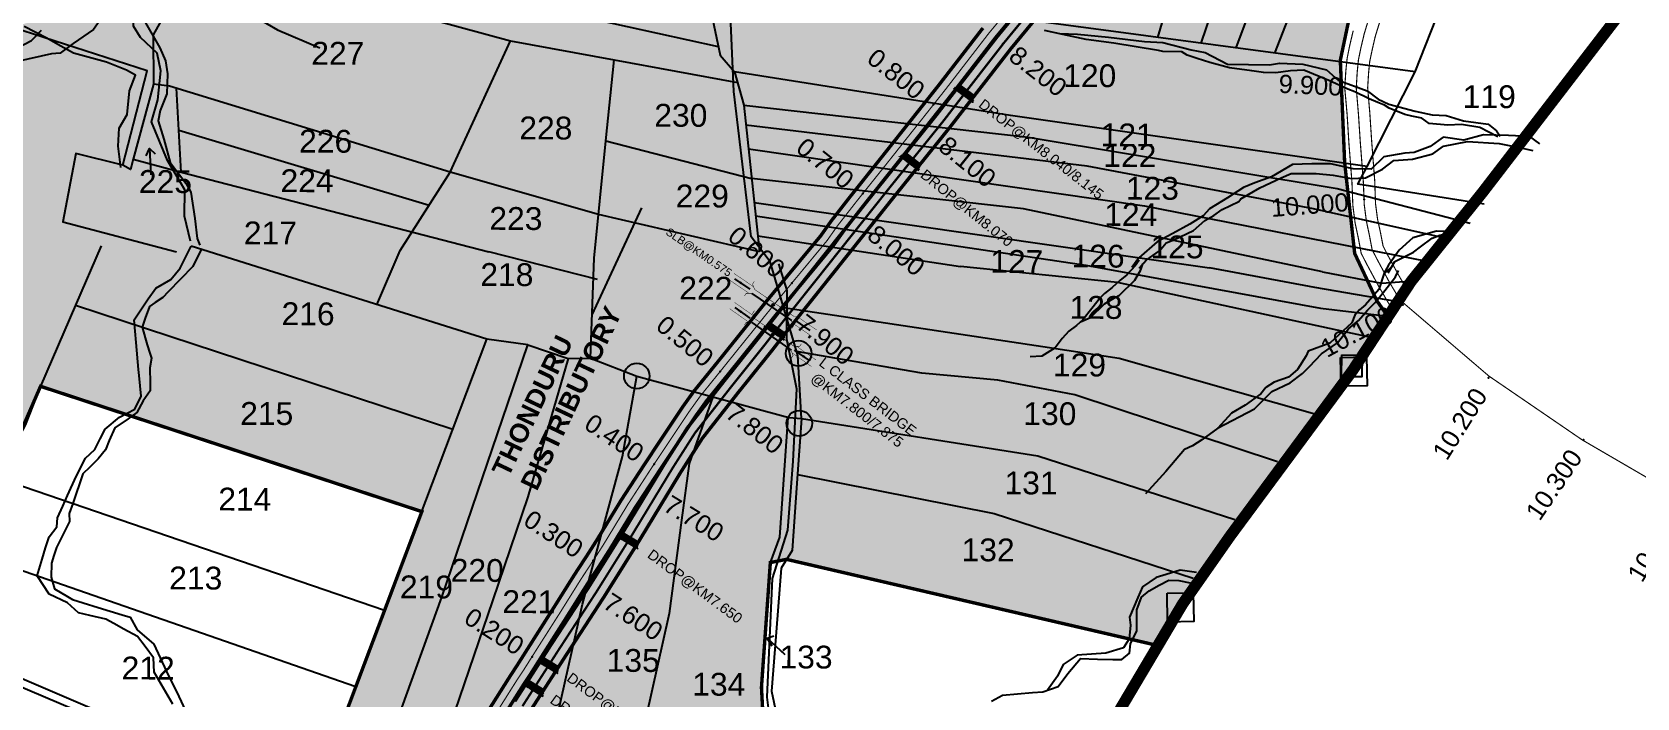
# Model space of a CAD drawing. Header units: inches. Extents: x 177544 to 239871, y 1610424 to 1630335.
# Drawn here: x 188749 to 190157, y 1619974 to 1620558 of the extents above; entities that cross this region are included whole.
import ezdxf
from ezdxf.enums import TextEntityAlignment as Align

# ---------------------------------------------------------------- set-up
doc = ezdxf.new("R2010")
doc.units = ezdxf.units.IN
doc.header["$MEASUREMENT"] = 0
for name, pattern in [('ACAD_ISO02W100', [15, 12, -3]), ('DASHED2', [0.375, 0.25, -0.125]), ('HIDDEN2', [0.1875, 0.125, -0.0625])]:
    doc.linetypes.add(name, pattern=pattern)
for name, color, linetype in [('BOUNDRY STONES', 240, 'Continuous'), ('CANAL1', 7, 'Continuous'), ('CHANAGE', 1, 'Continuous'), ('CS', 134, 'Continuous'), ('CSMark', 72, 'Continuous'), ('PLOT', 7, 'Continuous'), ('PLOT NO', 7, 'Continuous'), ('PLOTS NO', 7, 'Continuous'), ('POINT', 2, 'Continuous'), ('RE REMARKS', 7, 'Continuous'), ('ROADS', 1, 'Continuous'), ('STREAMS', 4, 'Continuous'), ('STRUCTURE', 5, 'Continuous'), ('text2', 7, 'Continuous'), ('VILLAGE BOUNADRY STONES', 1, 'Continuous'), ('VILLAGE BOUNDRY', 5, 'Continuous'), ('wua1', 3, 'Continuous')]:
    doc.layers.add(name, color=color, linetype=linetype)
doc.styles.get("Standard").update_dxf_attribs({"font": 'arial.ttf'})
doc.dimstyles.get("Standard").update_dxf_attribs({"dimtxt": 0.18, "dimasz": 0.18, "dimexe": 0.18, "dimexo": 0.0625, "dimgap": 0.09, "dimtad": 0, "dimtih": 1, "dimtoh": 1, "dimdec": 4, "dimzin": 0, "dimdsep": 46, "dimtxsty": 'Standard', "dimcen": 0.09, "dimadec": 0, "dimazin": 0, "dimtfac": 1, "dimtdec": 4, "dimtofl": 0, "dimtmove": 0, "dimatfit": 3, "dimfxl": 1, "dimtolj": 1, "dimtzin": 0, "dimarcsym": 0})

# ---------------------------------------------------------------- blocks, each defined once
blk = doc.blocks.new('DROP')
h = blk.add_hatch()
h.set_pattern_fill('ANSI31', color=1, scale=10, angle=45)
h.set_pattern_definition([(90, (-324.4107, -25.7687), (-1.25, 0), [])])
h.paths.add_polyline_path([(-9.9, -4.3), (-13.8, 4.1), (13.8, 4.1), (10.2, -4.3)])
at = {"layer": 'STRUCTURE', "color": 5, "const_width": 0.49}
blk.add_lwpolyline([(-9.9, -4.3), (-13.8, 4.1), (13.8, 4.1), (10.2, -4.3), (-9.9, -4.3)], dxfattribs=at)
at = {"layer": 'STRUCTURE', "color": 5}
blk.add_circle((0, 0), 1.33, dxfattribs=at)
blk = doc.blocks.new('SLB')
at = {"layer": 'STRUCTURE'}
h = blk.add_hatch(dxfattribs=at)
h.set_pattern_fill('DOTS', color=6, scale=20, angle=320.3722, style=0)
h.set_pattern_definition([(320.372247934, (-159.4327, -72.9564), (1.2786241598, 0.5641323054), [0, -1.25])])
h.paths.add_polyline_path([(769699.5, 1706871.1), (769699.5, 1706861.1), (769729.1, 1706861.1), (769732.1, 1706863.1), (769792.1, 1706863.1), (769795.1, 1706861.1), (769824.7, 1706861.1), (769824.7, 1706871.1), (769795.1, 1706871.1), (769792.1, 1706869.1), (769732.1, 1706869.1), (769729.1, 1706871.1)])
at = {"layer": 'STRUCTURE', "color": 6, "linetype": 'ACAD_ISO02W100', "ltscale": 0.5, "const_width": 0.5}
for points in [[(769699.5, 1706871.1), (769729.1, 1706871.1)], [(769699.5, 1706861.1), (769729.1, 1706861.1)], [(769795.1, 1706871.1), (769824.7, 1706871.1)], [(769795.1, 1706861.1), (769824.7, 1706861.1)]]:
    blk.add_lwpolyline(points, dxfattribs=at)
at = {"layer": 'STRUCTURE', "color": 6, "const_width": 0.628}
for points in [[(769726.1, 1706877.1), (769726.1, 1706873.1), (769732.1, 1706869.1), (769792.1, 1706869.1), (769798.1, 1706873.1), (769798.1, 1706877.1)], [(769726.1, 1706855.1), (769726.1, 1706859.1), (769732.1, 1706863.1), (769792.1, 1706863.1), (769798.1, 1706859.1), (769798.1, 1706855.1)]]:
    blk.add_lwpolyline(points, dxfattribs=at)
at = {"layer": 'STRUCTURE', "color": 6}
blk.add_lwpolyline([(769732.1, 1706863.1), (769792.1, 1706863.1)], dxfattribs=at)
blk.add_lwpolyline([(769732.1, 1706863.1), (769792.1, 1706863.1)], dxfattribs=at)
at = {"layer": 'STRUCTURE', "color": 0}
blk.add_circle((769762.1, 1706866.1), 1.24, dxfattribs=at)
for points in [[(769703.8, 1706866), (769726.7, 1706866)], [(769818.6, 1706865.8), (769795.7, 1706865.8)]]:
    blk.add_leader(points, dimstyle='Standard', override={"dimasz": 10, "dimgap": 0.09, "dimtad": 0}, dxfattribs=at)

msp = doc.modelspace()

# ---------------------------------------------------------------- hatches: boundary and pattern name
at = {"layer": 'PLOTS NO', "true_color": 0x7aafdf}
h = msp.add_hatch(dxfattribs=at)
h.set_pattern_fill('ANSI31', color=143)
h.set_pattern_definition([(45, (0, 0), (-0.088388347648, 0.088388347648), [])])
h.paths.add_polyline_path([(189731.9, 1620021.3), (189410.8, 1620095.8), (189396.6, 1620093), (189388.8, 1619983.5), (189394.6, 1619875.6), (189388.7, 1619741.8), (189261.2, 1619783.3), (189244.2, 1619784.6), (189201.1, 1619799.5), (189175.8, 1619808.3), (189161.2, 1619805.9), (189103.2, 1619825.3), (189081, 1619834.3), (189034.3, 1619857.9), (188995.5, 1619885.1), (189032.7, 1619984), (189058, 1620051.1), (189090.7, 1620137.7), (188756, 1620247.6), (188720.7, 1620166.6), (188694.1, 1620101.6), (188622.9, 1620119.8), (188612, 1620108.6), (188580, 1620051.4), (188524.6, 1620101.6), (188544.5, 1620161), (188555, 1620190.6), (188576, 1620226.8), (188597.7, 1620273.1), (188651.9, 1620397), (188731.6, 1620562.4), (188740.4, 1620565.2), (188794, 1620582.3), (188893.8, 1620625.5), (188933.5, 1620642.6), (188968, 1620650.5), (189027.1, 1620656), (189048.2, 1620686), (189059.5, 1620723.4), (189066.2, 1620745.3), (189083.1, 1620787.4), (189109.2, 1620784.4), (189135, 1620777.4), (189156.9, 1620858.6), (189168.5, 1620901.5), (189200.3, 1620901.7), (189206.1, 1620932.1), (189226, 1620991.3), (189233.1, 1621020.2), (189247.2, 1621055.3), (189271.6, 1621115.8), (189284.5, 1621153.6), (189297.4, 1621191.4), (189301.1, 1621230), (189324.6, 1621381.9), (189333.1, 1621467), (189357.8, 1621534.7), (189425.6, 1621612.9), (189391.5, 1621645.2), (189434.3, 1621790.9), (189442.1, 1621788.6), (189460.9, 1621852.7), (189419.9, 1621866.2), (189419.7, 1621895.8), (189426.5, 1621922.9), (189430.2, 1621950.8), (189431.5, 1621961.4), (189433.7, 1621978.3), (189434.6, 1622015.9), (189444.5, 1622011.8), (189512.4, 1621977.8), (189560.2, 1621947), (189593.3, 1621930.5), (189621.5, 1621916.6), (189639.2, 1621907.8), (189646.8, 1621904.7), (189675.8, 1621892.9), (189694.9, 1621880.6), (189725, 1621861.2), (189803.5, 1621811.3), (189813.6, 1621805.9), (189860.5, 1621780.4), (189888.8, 1621758.7), (189922.7, 1621740.5), (189925.5, 1621746.3), (190016, 1621689.1), (190066.5, 1621659.4), (190112.5, 1621625.9), (190155.8, 1621599.5), (190201.8, 1621551.8), (190254.4, 1621504.2), (190310.6, 1621479.7), (190329, 1621471.7), (190340.5, 1621466.6), (190371, 1621453.7), (190478.9, 1621411.6), (190525, 1621390.7), (190544, 1621382.7), (190562.7, 1621375), (190582.8, 1621366.7), (190609.9, 1621350.8), (190615.2, 1621347.7), (190643.7, 1621337.8), (190664.6, 1621324.7), (190563.2, 1621161.6), (190520.1, 1621084.6), (190324.7, 1621000.4), (190062.8, 1620864.5), (190072.8, 1620838.3), (190057.2, 1620782), (190049.3, 1620758), (189949.6, 1620638.3), (189918.9, 1620600), (189906.4, 1620578.7), (189896.9, 1620533.6), (189900.7, 1620443.8), (189909.5, 1620364.2), (189928.9, 1620322.8), (189938.5, 1620309), (189907.7, 1620261.5), (189800.2, 1620116.3), (189736.7, 1620020)])
h.paths.add_polyline_path([(189353.4, 1621021.1), (189510.8, 1621021.1), (189510.8, 1621083.1), (189353.4, 1621083.1)], flags=24)

# ---------------------------------------------------------------- linework, layer by layer
at = {"layer": 'BOUNDRY STONES'}
msp.add_lwpolyline([(189898.1, 1620275.1), (189916.2, 1620274.8), (189915.9, 1620255.8), (189897.8, 1620256)], close=True, dxfattribs=at)
for centre in [(189421.4, 1620276.5), (189279.4, 1620256.6), (189422, 1620215.2)]:
    msp.add_circle(centre, 11.2, dxfattribs=at)
at = {"layer": 'CANAL1', "color": 200}
for points, const_width in [([(189172.3, 1619971.3), (189203.7, 1620020.3), (189237.2, 1620071.5), (189267.6, 1620120.1), (189304, 1620180.1), (189323.9, 1620211.3), (189356, 1620252.2), (189385.4, 1620289), (189397.4, 1620304.3), (189434.9, 1620351.4), (189493.1, 1620424.4), (189541.9, 1620485), (189561.3, 1620510), (189595.1, 1620553.6), (189638.6, 1620606.4)], 3), ([(189185.7, 1619962.6), (189217.2, 1620011.6), (189250.6, 1620062.9), (189281.2, 1620111.7), (189317.6, 1620171.7), (189336.9, 1620202), (189368.5, 1620242.3), (189398, 1620279), (189409.9, 1620294.4), (189447.5, 1620341.5), (189505.6, 1620414.4), (189554.4, 1620475.1), (189573.9, 1620500.2), (189607.6, 1620543.6), (189651, 1620596.2)], 3), ([(189162.3, 1619958), (189179.7, 1619985.5), (189186.2, 1619995.3), (189198.5, 1620014.8), (189218.2, 1620045.8), (189236.2, 1620074.5), (189248.4, 1620093), (189255.7, 1620104.5), (189277.5, 1620140.4), (189298.9, 1620173.1), (189330.9, 1620221.3), (189340.6, 1620234.8), (189360.8, 1620259.6), (189406, 1620315.8), (189451.8, 1620371), (189461.3, 1620384.3), (189477.3, 1620404.8), (189507.8, 1620443.1), (189555.6, 1620503.4), (189594.1, 1620553.2), (189618.6, 1620582.7)], 3), ([(189150.5, 1619965.4), (189168, 1619993.1), (189174.4, 1620002.9), (189186.7, 1620022.3), (189206.4, 1620053.3), (189224.5, 1620082.1), (189236.6, 1620100.6), (189243.8, 1620111.9), (189265.7, 1620147.8), (189287.2, 1620180.8), (189319.4, 1620229.2), (189329.5, 1620243.3), (189349.9, 1620268.4), (189395.2, 1620324.7), (189440.7, 1620379.5), (189450, 1620392.6), (189466.3, 1620413.5), (189496.9, 1620451.9), (189544.6, 1620512), (189583.2, 1620561.9)], 3), ([(189931.5, 1620567.3), (189927.5, 1620554.3), (189924.8, 1620542.5), (189922.7, 1620532.5), (189921.7, 1620522.4), (189920.9, 1620509.4), (189922.8, 1620487.2), (189924.4, 1620462.8), (189927.1, 1620427.8), (189927.8, 1620407.7), (189929.6, 1620394.1), (189932.2, 1620382.2), (189934.4, 1620370.8), (189937.5, 1620364.5), (189948.3, 1620344.7), (189954.9, 1620333.3)], 1), ([(189908.2, 1620559.5), (189905.2, 1620546.8), (189902.9, 1620535.5), (189901.7, 1620523.9), (189900.8, 1620509.2), (189902.9, 1620485.7), (189904.4, 1620461.4), (189907.1, 1620426.7), (189907.9, 1620406.1), (189909.9, 1620390.7), (189912.6, 1620378.2), (189915.2, 1620364.3), (189919.8, 1620355.3), (189930.8, 1620334.9), (189941, 1620317.5), (189942.7, 1620314.7)], 1)]:
    msp.add_lwpolyline(points, dxfattribs=dict(at, const_width=const_width))
at = {"layer": 'CANAL1', "color": 3, "linetype": 'HIDDEN2', "ltscale": 4, "true_color": 0x00ff00, "const_width": 2}
msp.add_lwpolyline([(189179, 1619967), (189210.5, 1620016), (189243.9, 1620067.2), (189274.4, 1620115.9), (189310.8, 1620175.9), (189330.4, 1620206.6), (189362.3, 1620247.3), (189391.7, 1620284), (189403.7, 1620299.4), (189441.2, 1620346.4), (189499.3, 1620419.4), (189548.2, 1620480), (189567.6, 1620505.1), (189601.4, 1620548.6), (189644.8, 1620601.3)], dxfattribs=at)
at = {"layer": 'CANAL1', "color": 1, "linetype": 'HIDDEN2', "ltscale": 4, "const_width": 1}
for points in [[(189156.4, 1619961.7), (189173.8, 1619989.3), (189180.3, 1619999.1), (189192.6, 1620018.6), (189212.3, 1620049.5), (189230.3, 1620078.3), (189242.5, 1620096.8), (189249.8, 1620108.2), (189271.6, 1620144.1), (189293, 1620177), (189325.2, 1620225.2), (189335.1, 1620239), (189355.3, 1620264), (189400.6, 1620320.2), (189446.3, 1620375.3), (189455.6, 1620388.5), (189471.8, 1620409.2), (189502.4, 1620447.5), (189550.1, 1620507.7), (189588.6, 1620557.6), (189613.3, 1620587.2)], [(189922, 1620570.5), (189917.9, 1620556.9), (189915, 1620544.7), (189912.8, 1620534), (189911.7, 1620523.1), (189910.9, 1620509.3), (189912.8, 1620486.5), (189914.4, 1620462.1), (189917.1, 1620427.2), (189917.9, 1620406.9), (189919.8, 1620392.4), (189922.4, 1620380.2), (189924.8, 1620367.6), (189928.7, 1620359.9), (189939.5, 1620339.8), (189948.8, 1620324)], [(190155.4, 1619348.3), (190183.6, 1619429.9), (190212.7, 1619526.2), (190240.7, 1619620.9), (190266.4, 1619718.3), (190290.4, 1619816.6), (190311.5, 1619910.8), (190325.3, 1620009.4), (190323.8, 1620059.1), (190281.5, 1620098.7), (190196, 1620150.1), (190109.2, 1620200.6), (190027.3, 1620256.6), (189948.2, 1620324.2)]]:
    msp.add_lwpolyline(points, dxfattribs=at)
at = {"layer": 'CS', "color": 3}
for p in [(189539.9, 1620494.8), (189477.7, 1620416.6), (189415.5, 1620338.2), (189352.6, 1620260.6), (189294.5, 1620179.2), (189241.1, 1620094.7), (189187.4, 1620010.3)]:
    msp.add_point(p, dxfattribs=at)
at = {"layer": 'PLOT'}
for points in [[(189774.7, 1620548.6), (189881.9, 1620863.6), (189923.8, 1621004.1)], [(189954.4, 1620970.2), (189861.5, 1620694.9), (189805.2, 1620544.5)], [(189839.3, 1620539.9), (189930.4, 1620773.3), (189980.4, 1620943.7)], [(189736.8, 1620553.6), (189784, 1620713.7), (189798.7, 1620737), (189842, 1620883.2)], [(189962.6, 1620523.5), (189985.8, 1620582), (190007.9, 1620636.2), (190057.2, 1620782), (190072.8, 1620838.3)], [(189135, 1620777.4), (189328.4, 1620744.8), (189339.6, 1620677.8), (189334.6, 1620639.7), (189348.6, 1620611), (189340.5, 1620595.1), (189352.6, 1620538.1), (189365.2, 1620523.5), (189373.3, 1620494.2), (189387, 1620365.5)], [(189351.1, 1620545.4), (189138.2, 1620592.5), (188933.5, 1620642.6)], [(188893.8, 1620625.5), (188855, 1620556), (188855.3, 1620512.6)], [(188893.8, 1620625.5), (189168.5, 1620550.8)], [(189920.6, 1620440.4), (189962.6, 1620523.5), (189667.2, 1620562.9), (189489, 1620586.8), (189348.6, 1620611)], [(188837.4, 1620446.9), (188835, 1620437.9), (188828.1, 1620441.6), (188849.6, 1620524.2), (188731.6, 1620562.3)], [(189071.7, 1620366.6), (189115.7, 1620435.5), (189168.5, 1620550.8), (189259.5, 1620534.1)], [(189241.9, 1620359.9), (189252.3, 1620463), (189259.5, 1620534.1), (189367.8, 1620514.1)], [(190023.3, 1620407.3), (189912.2, 1620424.9), (189920.6, 1620440.4), (189607.3, 1620485.3), (189365.2, 1620523.5)], [(189387, 1620365.5), (189245.8, 1620398.4), (189115.7, 1620435.5), (188869.1, 1620511), (188855.3, 1620512.6), (188837.4, 1620446.9), (188879.4, 1620435.4), (188875.3, 1620509.1)], [(189373.3, 1620494.2), (189622.8, 1620466.1), (189894.1, 1620421), (190010.9, 1620390.8)], [(188877.3, 1620472.3), (189097.1, 1620406.4)], [(189986.3, 1620378), (189873.3, 1620403.4), (189674.7, 1620440.6), (189375.1, 1620476.6)], [(188828.1, 1620441.6), (188786.9, 1620451.9), (188775.6, 1620392), (188875.3, 1620365.6)], [(189252.3, 1620463), (189380.1, 1620429.8)], [(189377.3, 1620456), (189725.1, 1620406), (189972.8, 1620357.4)], [(188879.4, 1620435.4), (189149.4, 1620365.5)], [(189881.2, 1620348.1), (189618.7, 1620403.4), (189380.1, 1620429.8)], [(189382.4, 1620408.8), (189782, 1620351.5)], [(189383.6, 1620397.2), (189673.6, 1620353.9)], [(189385.5, 1620379.5), (189563.4, 1620352.8)], [(188809.1, 1620370.9), (188786.6, 1620318.7), (188756, 1620247.6), (188742.4, 1620213.6), (188731.2, 1620192.1), (188720.7, 1620166.6), (188694.1, 1620101.6), (188622.9, 1620119.8), (188612, 1620108.6), (188580, 1620051.4), (188524.6, 1620101.6)], [(188995.5, 1619885.1), (189032.7, 1619984), (189094.1, 1620147), (189147.7, 1620289.1), (188888.2, 1620370.4)], [(189051.3, 1620319.2), (189071.7, 1620366.6)], [(189244.8, 1620341.2), (189149.4, 1620365.5)], [(189183.8, 1620284), (189219, 1620272), (189238.8, 1620272.4), (189279.4, 1620256.6), (189412.9, 1620220.2), (189423.8, 1620219.4), (189420.6, 1620274.7), (189395.8, 1620358.9)], [(189238.8, 1620272.4), (189241.9, 1620359.9)], [(189925, 1620290.1), (189701.3, 1620338.7), (189563.4, 1620352.8)], [(189673.6, 1620353.9), (189879.6, 1620316.2), (189938.5, 1620309)], [(189947.6, 1620321.7), (189874.5, 1620334.3), (189782, 1620351.5)], [(189881.2, 1620348.1), (189932.9, 1620338.2), (189960.7, 1620340)], [(188786.6, 1620318.7), (189117.9, 1620210)], [(189408.2, 1620316.8), (189635.9, 1620282.4), (189702.7, 1620272.3), (189874.6, 1620223.6)], [(189034.3, 1619857.9), (189108.2, 1620062.7), (189183.8, 1620284), (189147.7, 1620289.1)], [(189219, 1620272), (189183.8, 1620150.5), (189152.7, 1620059.5), (189111.5, 1619938.7), (189081, 1619834.3)], [(189841.9, 1620181.4), (189664, 1620240.2), (189596.2, 1620253), (189529.5, 1620259.1), (189461.7, 1620270.9), (189419.5, 1620278.2)], [(189175.8, 1619808.3), (189200.6, 1619918.6), (189231.7, 1620056.4), (189266.8, 1620186), (189279.4, 1620256.6)], [(189090.7, 1620137.7), (188756, 1620247.6)], [(189346.1, 1620238.4), (189325.2, 1620179.9), (189318.6, 1620130.2), (189307.9, 1620048.4), (189287.3, 1619956.8), (189274, 1619841.2), (189261.2, 1619783.3)], [(189388.7, 1619741.8), (189394.6, 1619875.6), (189388.8, 1619983.5), (189394.5, 1620062.7), (189396.6, 1620093), (189405, 1620115.2), (189412.3, 1620220.2)], [(189423.8, 1620219.4), (189419.8, 1620162.5), (189415.7, 1620103.7), (189406, 1620088), (189400.4, 1620016.9), (189397.5, 1619980.1), (189409.3, 1619925), (189405.6, 1619818.9), (189401.1, 1619737.8)], [(189423.8, 1620219.4), (189631.5, 1620186.7), (189804.3, 1620130.8)], [(189420.3, 1620170.1), (189593.2, 1620136.1), (189767.8, 1620079.4)], [(188720.7, 1620166.6), (189058, 1620051.1)], [(189032.7, 1619984), (188694.1, 1620101.6)], [(189410.8, 1620095.8), (189731.9, 1620021.3)], [(188580, 1620051.4), (188646, 1620023.4), (188774.2, 1619969.1), (188959.4, 1619890.5), (188987.1, 1619886.3), (188995.5, 1619885.1), (189012.2, 1619869), (189090.7, 1619829.4), (189161.2, 1619806), (189175.8, 1619808.3), (189244.2, 1619784.6), (189261.2, 1619783.3), (189409.7, 1619735), (189593.8, 1619676.8), (189604.2, 1619678.4), (189633.2, 1619663.8), (189662.9, 1619734.8), (189698.3, 1619831.2)]]:
    msp.add_lwpolyline(points, dxfattribs=at)
at = {"layer": 'PLOT NO'}
for points in [[(188848.6, 1620449.8), (188851.6, 1620456.3), (188856.7, 1620451.5)], [(188851.6, 1620456.3), (188852.9, 1620433)], [(189398.1, 1620019.7), (189393.7, 1620026.7), (189399.7, 1620028.6)], [(189393.7, 1620026.7), (189409.4, 1620012.4)]]:
    msp.add_lwpolyline(points, dxfattribs=at)
at = {"layer": 'POINT'}
msp.add_point((189399, 1620319, 80), dxfattribs=at)
at = {"layer": 'ROADS'}
for points in [[(189396.3, 1620356.7), (189379.7, 1620378.6), (189364.5, 1620506.3), (189361.4, 1620579.5), (189358.4, 1620651.4), (189340.3, 1620766.2), (189334.3, 1620863.7), (189329.1, 1620941.3), (189314.4, 1620959.8), (189322.1, 1621032.2), (189334.4, 1621147.1), (189320.4, 1621253.5), (189292.8, 1621323.3), (189284.1, 1621345.4), (189286, 1621377.6), (189295.1, 1621404.1), (189290.7, 1621451.6), (189288, 1621480), (189304.2, 1621514.9), (189308.4, 1621565.6), (189311.9, 1621609.1), (189315.3, 1621641.7), (189298.4, 1621717.6), (189288.6, 1621743.5)], [(189403.9, 1620355.1), (189411.2, 1620331.5), (189410.9, 1620289.2), (189419.5, 1620245.5), (189416.4, 1620182), (189411.7, 1620121.5), (189398.2, 1620079), (189393.4, 1619975), (189400.4, 1619918.7)], [(188676.7, 1620018.2), (188843.8, 1619946.8)]]:
    msp.add_lwpolyline(points, dxfattribs=at)
at = {"layer": 'STREAMS', "color": 4}
for points in [[(188881.9, 1620620), (188888.5, 1620608), (188916.8, 1620605.2), (188928.1, 1620594.2), (188936.9, 1620576.1), (188964.1, 1620560.2), (189001.3, 1620544.5)], [(188887.7, 1620374.8), (188882.4, 1620396.9), (188882.8, 1620420), (188867.5, 1620445.6), (188853.3, 1620479.5), (188859.1, 1620498.8), (188861.5, 1620524.3), (188858.5, 1620539.9), (188843.6, 1620553.6), (188837.7, 1620563.5), (188838, 1620579.3), (188836, 1620586.6), (188819.3, 1620582.6), (188811.1, 1620572.7), (188802.6, 1620560.6), (188784.6, 1620548.3), (188773.2, 1620539.9), (188765.6, 1620539.3), (188735.7, 1620532.4), (188715.7, 1620530.6)], [(188826.6, 1620439.4), (188824, 1620458.3), (188824.9, 1620474.1), (188831.9, 1620486.1), (188834.1, 1620506.7), (188839.3, 1620520.6), (188831.4, 1620525), (188814, 1620532), (188784.9, 1620539.9), (188771.1, 1620547.5), (188761.5, 1620553.1), (188741.6, 1620563.3)], [(188845.9, 1620570.5), (188860.6, 1620544.5), (188865.7, 1620533), (188867.3, 1620521.6), (188867, 1620504.1), (188861, 1620489.5), (188859.3, 1620480.4), (188864.2, 1620464.3), (188869.9, 1620443.9), (188883.6, 1620425.7), (188888, 1620418), (188891.3, 1620394.8), (188893.6, 1620377.3), (188895.8, 1620371.5)], [(188720.3, 1620541), (188735.9, 1620544.6), (188748, 1620550.9), (188756.9, 1620560.1)]]:
    msp.add_lwpolyline(points, dxfattribs=at)
at = {"layer": 'STREAMS'}
for points in [[(190035.1, 1620466.4), (190019.5, 1620474.5), (190003.2, 1620477.2), (189991.4, 1620476.6), (189974.8, 1620478.2), (189968.3, 1620482.8), (189959.8, 1620484.5), (189953.5, 1620486), (189939.7, 1620491.5), (189935.6, 1620494.3), (189929.9, 1620496.7), (189922.3, 1620499.9), (189909.7, 1620505.8), (189903.6, 1620508.4), (189886.8, 1620516), (189864.9, 1620524.8), (189853.3, 1620524.2), (189840.4, 1620522.6), (189829.4, 1620523), (189819.3, 1620524.3), (189799.7, 1620526.9), (189782.4, 1620531.8), (189771.1, 1620535.2), (189762.6, 1620538), (189757.7, 1620541), (189741.1, 1620541.4), (189737.2, 1620542.3), (189698.1, 1620548.7), (189673.9, 1620551.7), (189653.3, 1620556.2), (189637.2, 1620559.7)], [(189650.6, 1620557.2), (189666.1, 1620556.5), (189693.3, 1620553.8), (189725.1, 1620550.2), (189741, 1620549.1), (189766.1, 1620542.9), (189778.2, 1620540.4), (189798, 1620530.1), (189816.3, 1620529.8), (189834.7, 1620529.6), (189843.6, 1620531.1), (189863.9, 1620530.3), (189884.8, 1620525.2), (189895.1, 1620516.2), (189920.5, 1620506.7), (189930.2, 1620499.6), (189939.5, 1620495.2), (189962.6, 1620489), (189977.6, 1620485.7), (189989.8, 1620485.3), (190005, 1620480.6), (190026.8, 1620477.6), (190034, 1620471.6), (190037.2, 1620467.1)], [(190072, 1620460.2), (190063.3, 1620466.8), (190044.4, 1620467.6), (190022.7, 1620468.2), (190005.2, 1620463.4), (189987.2, 1620466.1), (189975.7, 1620458.1), (189961.7, 1620452.8), (189953.4, 1620452.1), (189935.1, 1620448.8), (189923.9, 1620438.2), (189908.2, 1620438.3), (189888.2, 1620442.7), (189872, 1620442.8), (189854.9, 1620442.3), (189836.6, 1620431.5), (189822, 1620426.2), (189812, 1620421.9), (189797.9, 1620413), (189782.1, 1620403.4), (189776.6, 1620397.1), (189764.7, 1620389.9), (189749.8, 1620381.7), (189736, 1620374.3), (189720.1, 1620360.2), (189713.9, 1620351.7)], [(189720.4, 1620351.2), (189726.5, 1620358.3), (189738.1, 1620366.4), (189744, 1620373.5), (189750.7, 1620376), (189767.9, 1620384.4), (189778, 1620393), (189785.9, 1620397.4), (189793.1, 1620402.7), (189807.7, 1620409.6), (189809.6, 1620412), (189826.3, 1620421.7), (189844.9, 1620430.5), (189853.7, 1620434.2), (189875.6, 1620434.2), (189890.7, 1620432.8), (189906.8, 1620430), (189919, 1620430.4), (189933.9, 1620438.1), (189943.8, 1620445.8), (189960.3, 1620446.9), (189978.2, 1620451.5), (189987.5, 1620458.3), (190008.5, 1620462.4), (190036.2, 1620460.6), (190058.1, 1620456.3), (190065.9, 1620454.4)], [(189992.9, 1620383.4), (189981.4, 1620383.8), (189960.5, 1620377.8), (189948.5, 1620366.9), (189939.1, 1620353.9), (189935, 1620346.5)], [(189938.8, 1620347), (189944.8, 1620357.1), (189961.1, 1620365.2), (189967.4, 1620370), (189977.5, 1620377.5), (189984.2, 1620380.2), (189991.7, 1620381.7)], [(188872, 1619968.7), (188855.7, 1619996.7), (188855.2, 1620009.3), (188847.7, 1620019.3), (188841.1, 1620028), (188829.1, 1620034.6), (188820.2, 1620039.5), (188813.2, 1620043.4), (188799.2, 1620046.5), (188789.4, 1620048.8), (188779.8, 1620057.7), (188763.7, 1620065.3), (188752.9, 1620081.2), (188757.5, 1620096), (188760.5, 1620105.8), (188763.5, 1620115.5), (188770.4, 1620124.2), (188770.8, 1620132.1), (188775.5, 1620142.6), (188779.7, 1620151.8), (188787.3, 1620168.5), (188795.5, 1620184.5), (188803.6, 1620192.3), (188808.3, 1620201.4), (188812.8, 1620210.1), (188825.4, 1620220.4), (188838.8, 1620227.6), (188844.2, 1620239), (188842.5, 1620257), (188842, 1620262.2), (188839.9, 1620286.1), (188838.1, 1620305.9), (188850.6, 1620324.3), (188857.1, 1620333.8), (188870.4, 1620341.3), (188878.5, 1620351.2), (188888.2, 1620370.4)], [(188897.1, 1620367.6), (188889.7, 1620352.8), (188868, 1620330.4), (188863.4, 1620325.6), (188856.7, 1620321.1), (188851.6, 1620317.6), (188847.7, 1620307.4), (188845.1, 1620299.5), (188849.7, 1620284.1), (188851.9, 1620276.7), (188853.3, 1620272.2), (188852, 1620263.7), (188852.1, 1620250.3), (188852.1, 1620243.6), (188846, 1620234.8), (188840.5, 1620224.5), (188832.8, 1620219.2), (188821.2, 1620211.3), (188816.1, 1620200), (188813.1, 1620192), (188806.6, 1620183.9), (188799.2, 1620176.7), (188793.1, 1620170.7), (188784.3, 1620144.8), (188781.2, 1620136), (188781.5, 1620129.1), (188775.1, 1620116.2), (188770, 1620106.2), (188767.7, 1620099.1), (188765.6, 1620092.6), (188765.4, 1620080.3), (188768.2, 1620069.8), (188779.7, 1620063.1), (188784.1, 1620060.6), (188793.5, 1620057.7), (188806.5, 1620053.7), (188827.7, 1620047.2), (188834.7, 1620045.1), (188840.8, 1620034.1), (188855.4, 1620021.3), (188861.1, 1620009.3), (188866.7, 1619997.5), (188877.3, 1619975.4), (188883.3, 1619962.8)], [(189720.2, 1620358.2), (189716.7, 1620353.2), (189709.4, 1620345.3), (189703.5, 1620340.5), (189696.7, 1620334.3), (189689.9, 1620329), (189686.3, 1620325.6), (189678.7, 1620315.8), (189670.8, 1620305.8), (189665.3, 1620301), (189658.7, 1620295.9), (189652.8, 1620289.4), (189646.6, 1620281.3), (189634.9, 1620274), (189624.6, 1620273.6)], [(189668.9, 1620304.2), (189677.5, 1620308), (189690, 1620319.9), (189698.6, 1620325.2), (189703, 1620327.6), (189716.6, 1620340.8), (189721.7, 1620349.9), (189723.5, 1620355.1)], [(189943, 1620353.6), (189935.1, 1620346), (189930.8, 1620332.4), (189919.1, 1620319.2), (189913.8, 1620314.7), (189909.5, 1620310), (189907, 1620303.3), (189887.6, 1620285.3), (189868.7, 1620278.5), (189866.8, 1620274.3), (189859.4, 1620262.2), (189851.4, 1620255.7), (189838.8, 1620251.3), (189831.5, 1620246.5), (189827.2, 1620241.1), (189813.3, 1620231.2), (189801.4, 1620224.1), (189789.3, 1620211), (189775.2, 1620200.5), (189767.2, 1620195.5), (189760.2, 1620192.2), (189743.8, 1620173), (189725.9, 1620153.4)], [(189789, 1620211), (189821.5, 1620227.9), (189836.8, 1620242.9), (189852.8, 1620250.6), (189863.8, 1620258.7), (189869.7, 1620265), (189880.5, 1620276), (189894.3, 1620285.6), (189904.2, 1620297.9), (189912.8, 1620305.4), (189920.8, 1620314.4), (189927.6, 1620321), (189935.9, 1620331.6), (189945.2, 1620343.6), (189948, 1620349.3)], [(189770.8, 1620084.3), (189756.2, 1620086.3), (189744, 1620082.6), (189735.2, 1620079.8), (189723.2, 1620071.8), (189719.2, 1620062.4), (189711.8, 1620045), (189712.6, 1620038.1), (189711.6, 1620026), (189706.7, 1620018.2), (189691.1, 1620013.4), (189665.9, 1620011.8), (189653.5, 1620003.6), (189648.6, 1619993.3), (189640, 1619981.1)], [(189590.8, 1619971.4), (189600.5, 1619976.7), (189626.6, 1619978.9), (189635.8, 1619979.6), (189649.1, 1619984.2), (189657.6, 1619995.7), (189668.8, 1620008.7), (189683.9, 1620008.3), (189697.3, 1620008), (189705, 1620007.9), (189711.8, 1620013.4), (189712.8, 1620021.6), (189718.3, 1620033), (189718.3, 1620051.4), (189722.3, 1620062.7), (189729.1, 1620068.2), (189738, 1620073.1), (189746.3, 1620077.6), (189755.2, 1620077.2), (189765.1, 1620075.1)]]:
    msp.add_lwpolyline(points, dxfattribs=at)
at = {"layer": 'text2', "color": 2, "linetype": 'Continuous'}
for p in [(189600.8, 1620547.9), (189567.6, 1620505.1, 1), (189539.3, 1620469), (189520.2, 1620445.3, 1), (189476.7, 1620391), (189414.4, 1620312.8), (189401.4, 1620296.5, 2), (189398.8, 1620293.1, 2), (189352.2, 1620234.5), (189296.2, 1620151.8), (189272.5, 1620112.8, 1), (189243.6, 1620066.8), (189202.4, 1620003.4, 1), (189189.2, 1619982.8), (189189.5, 1619983.3, 1)]:
    msp.add_point(p, dxfattribs=at)
at = {"layer": 'text2', "color": 3}
for p in [(189911, 1620511), (189917.7, 1620411.4), (189951.7, 1620319.2), (190026.9, 1620255.1), (190110.4, 1620200.5)]:
    msp.add_point(p, dxfattribs=at)
at = {"layer": 'VILLAGE BOUNADRY STONES'}
for points in [[(189897.1, 1620273), (189919.9, 1620273.4), (189920.4, 1620248.1), (189897.6, 1620247.7)], [(189744.8, 1620066.1), (189767.7, 1620066.5), (189768.2, 1620041.3), (189745.3, 1620040.8)]]:
    msp.add_lwpolyline(points, close=True, dxfattribs=at)
at = {"layer": 'VILLAGE BOUNDRY', "color": 5, "linetype": 'DASHED2', "ltscale": 50, "const_width": 10}
msp.add_lwpolyline([(189640.6, 1619858), (189758.4, 1620056.6), (189800.2, 1620116.3), (189907.7, 1620261.5), (189959.1, 1620339.7), (190021.8, 1620417.8), (190215.6, 1620669.8)], dxfattribs=at)
at = {"layer": 'wua1', "const_width": 3}
for points in [[(190324.7, 1621000.4), (190062.8, 1620864.5), (190072.8, 1620838.3), (190057.2, 1620782), (190049.3, 1620758), (189949.6, 1620638.3), (189918.9, 1620600), (189906.4, 1620578.7), (189896.9, 1620533.6), (189900.7, 1620443.8), (189909.5, 1620364.2), (189928.9, 1620322.8), (189938.5, 1620309), (189907.7, 1620261.5), (189800.2, 1620116.3), (189736.7, 1620020), (189731.9, 1620021.3)], [(189731.9, 1620021.3), (189410.8, 1620095.8), (189396.6, 1620093), (189388.8, 1619983.5), (189394.6, 1619875.6), (189388.7, 1619741.8), (189261.2, 1619783.3), (189244.2, 1619784.6), (189201.1, 1619799.5), (189175.8, 1619808.3), (189161.2, 1619805.9), (189103.2, 1619825.3), (189081, 1619834.3), (189034.3, 1619857.9), (188995.5, 1619885.1), (189032.7, 1619984), (189058, 1620051.1), (189090.7, 1620137.7), (188756, 1620247.6), (188720.7, 1620166.6)]]:
    msp.add_lwpolyline(points, dxfattribs=at)

# ---------------------------------------------------------------- block references
at = {"layer": 'PLOT'}
for p, xscale, yscale, zscale, rotation in [((189567.6, 1620505.1, 1), 0.7699999999999999, 0.7699999999999999, 0.7699999999999999, 143.9040672347656), ((189520.2, 1620445.3, 1), 0.77, 0.77, 0.77, 142.4821755936667), ((189401.4, 1620296.5, 2), 0.7699999999999999, 0.7699999999999999, 0.7699999999999999, 145.6773577142901), ((189272.5, 1620112.8, 1), 0.77, 0.77, 0.77, 149.3743550764017), ((189202.4, 1620003.4, 1), 0.77, 0.77, 0.77, 148.7096710962939), ((189189.5, 1619983.3, 1), 0.77, 0.77, 0.77, 148.4224740682793)]:
    msp.add_blockref('DROP', p, dxfattribs=dict(at, xscale=xscale, yscale=yscale, zscale=zscale, rotation=rotation))
at = {"layer": 'STRUCTURE', "color": 0}
for p, xscale, yscale, zscale, rotation in [((-930036.2, 938579.7, 80), 0.7, 0.7, 0.7, 325.6159481892919), ((-940222.7, 955568.6, 2), 0.7000000000000001, 0.7000000000000001, 0.7000000000000001, 324.7490485714719)]:
    msp.add_blockref('SLB', p, dxfattribs=dict(at, xscale=xscale, yscale=yscale, zscale=zscale, rotation=rotation))

# ---------------------------------------------------------------- texts
at = {"layer": 'CHANAGE'}
for s, rotation, p in [('0.800', 321.5949, (189485.1, 1620539)), ('0.700', 321.3896, (189422.9, 1620460.7)), ('0.600', 320.3116, (189363.1, 1620383.2)), ('0.500', 320.9382, (189300, 1620304.8)), ('0.400', 326.302, (189236.4, 1620217.9)), ('0.300', 326.6988, (189183, 1620133.4)), ('0.200', 327.6143, (189130.7, 1620047.6))]:
    msp.add_text(s, height=16, rotation=rotation, dxfattribs=at).set_placement(p, align=Align.MIDDLE_LEFT)
for s, rotation, p in [('9.900', 357.227, (189898.7, 1620510.4)), ('10.000', 4.4555, (189904.1, 1620409.4)), ('10.100', 28.4284, (189941.5, 1620311.9)), ('10.200', 57.8639, (190020, 1620243.7)), ('10.300', 55.8972, (190103.6, 1620189.7)), ('10.400', 59.3159, (190189.8, 1620137.4))]:
    msp.add_text(s, height=16, rotation=rotation, dxfattribs=at).set_placement(p, align=Align.MIDDLE_RIGHT)
at = {"layer": 'CSMark', "color": 1}
for s, rotation, p in [('8.200', 322.1872, (189609.5, 1620541.1)), ('8.100', 321.1647, (189547.8, 1620462.1)), ('8.000', 321.452, (189485.3, 1620384.2)), ('7.900', 321.4337, (189423, 1620305.9)), ('7.800', 321.8913, (189360.9, 1620227.7)), ('7.700', 328.7584, (189305.6, 1620146.1)), ('7.600', 326.876, (189252.8, 1620060.7))]:
    msp.add_text(s, height=16, rotation=rotation, dxfattribs=at).set_placement(p, align=Align.MIDDLE_LEFT)
at = {"layer": 'PLOT NO'}
for s, p in [('227', (188993.6, 1620529.8)), ('120', (189653.6, 1620510.2)), ('119', (190004.3, 1620491.8)), ('230', (189294.7, 1620475.4)), ('228', (189176.2, 1620464.3)), ('121', (189686.5, 1620458.2)), ('226', (188982.9, 1620452.7)), ('122', (189688.8, 1620440.1)), ('225', (188842.3, 1620417.3)), ('224', (188966.6, 1620418)), ('229', (189313.5, 1620404.6)), ('123', (189708.6, 1620411.4)), ('124', (189689.6, 1620388.4)), ('223', (189149.9, 1620384.9)), ('217', (188934.4, 1620372.2)), ('125', (189730.2, 1620360)), ('127', (189589.6, 1620347.2)), ('126', (189660.9, 1620351.9)), ('218', (189142, 1620335.7)), ('222', (189316.6, 1620323.8)), ('128', (189659.1, 1620306.9)), ('216', (188967.5, 1620301.3)), ('129', (189644.6, 1620256.4)), ('215', (188931.2, 1620213.8)), ('130', (189618.6, 1620213.7)), ('131', (189602.1, 1620152.9)), ('214', (188912, 1620138.7)), ('132', (189564.4, 1620094.2)), ('213', (188868.9, 1620069.5)), ('220', (189116, 1620076.2)), ('219', (189071.4, 1620061.7)), ('221', (189161.3, 1620048.7)), ('135', (189252.9, 1619997.2)), ('133', (189404.6, 1620000.2)), ('212', (188827.1, 1619990.5)), ('134', (189328, 1619976.3))]:
    msp.add_text(s, height=20, rotation=359.7684, dxfattribs=at).set_placement(p)
at = {"layer": 'STRUCTURE', "color": 5, "attachment_point": 1, "bg_fill": 1, "box_fill_scale": 1.1, "bg_fill_color": 7, "bg_fill_true_color": 16777215, "bg_fill_transparency": 0}
for s, insert, char_height, width, rotation in [('\\pi0.52999;DROP@KM8.040/8.145', (189583.7, 1620500.7), 9, 133.954, 322.1872), ('\\pi0.52999;DROP@KM8.070', (189532.8, 1620439), 9, 98.9, 321.1647), ('{\\fArial|b1|i0|c0|p34;\\C1;THONDURU DISTRIBUTORY}', (189151.6, 1620174.1), 16.64, 268.696, 64.4771), ('SLB@KM0.575', (189308, 1620387.2, 80), 7, 67.229, 325.6159), ('\\pi0.50544;L CLASS BRIDGE \\P\\pi2.98565;@KM7.800/7.875', (189443.6, 1620274, 1), 9, 102.829, 322.3736), ('\\pi6.02442;DROP@KM7.650', (189288.4, 1620108.9), 9, 109.889, 323.5319), ('\\pi6.02988;DROP@KM7.525', (189217.6, 1620000.7), 9, 109.998, 323.5319), ('\\pi6.02442;DROP@KM7.500', (189202.9, 1619981.3, -1), 9, 109.889, 323.8193)]:
    msp.add_mtext(s, dxfattribs=dict(at, insert=insert, char_height=char_height, width=width, rotation=rotation))

# ---------------------------------------------------------------- leaders
at = {"layer": 'RE REMARKS', "color": 1}
msp.add_leader([(189283.4, 1620404.2), (189239.9, 1620310.3)], dimstyle='Standard', override={"dimasz": 50}, dxfattribs=at)

doc.saveas('drawing.dxf')
